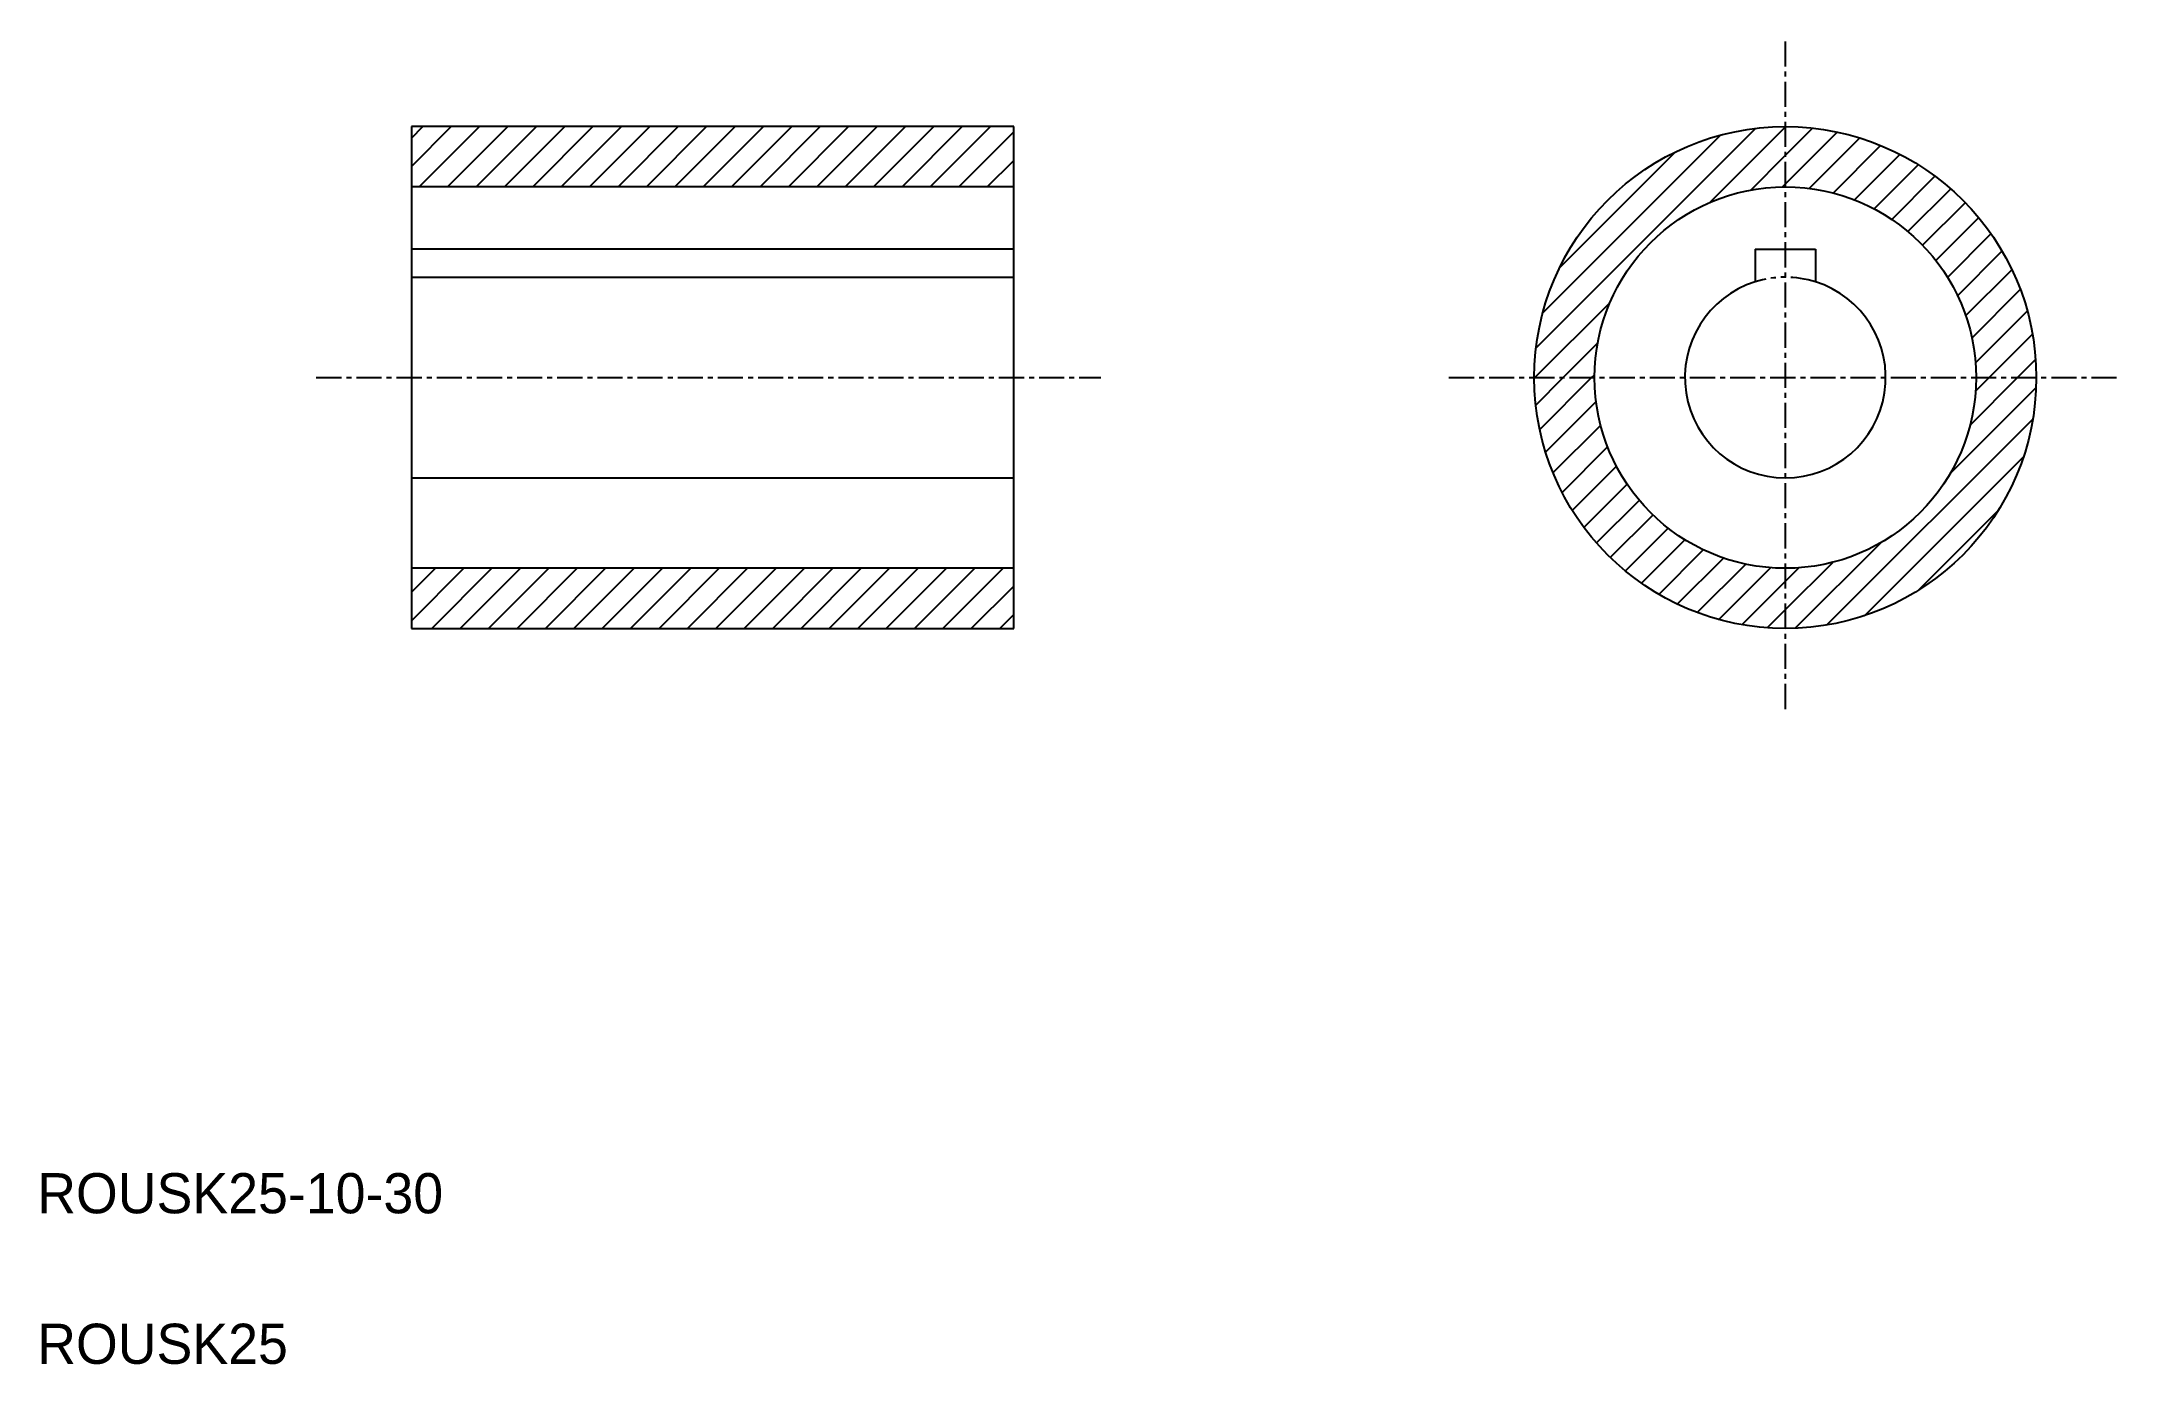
# Model space of a CAD drawing. Extents: x 5 to 109, y 5 to 71.
import ezdxf

# ---------------------------------------------------------------- set-up
doc = ezdxf.new("R2010")
doc.units = 0
doc.linetypes.add('CENTER', pattern=[2, 1.25, -0.25, 0.25, -0.25])
doc.linetypes.add('PHANTOM', pattern=[2.5, 1.25, -0.25, 0.25, -0.25, 0.25, -0.25])
doc.layers.get('0').update_dxf_attribs({"linetype": 'CONTINUOUS'})
doc.layers.add('CENTER', color=1, linetype='CENTER')

# ---------------------------------------------------------------- blocks, each defined once
blk = doc.blocks.new('*X2')
at = {"color": 0, "linetype": 'CONTINUOUS'}
for p, q in [((23.64, 64.65), (25.61, 66.63)), ((23.64, 66.06), (24.2, 66.63)), ((24.03, 63.63), (27.03, 66.63)), ((25.44, 63.63), (28.44, 66.63)), ((26.86, 63.63), (29.86, 66.63)), ((28.27, 63.63), (31.27, 66.63)), ((29.68, 63.63), (32.68, 66.63)), ((31.1, 63.63), (34.1, 66.63)), ((32.51, 63.63), (35.51, 66.63)), ((33.93, 63.63), (36.93, 66.63)), ((35.34, 63.63), (38.34, 66.63)), ((36.76, 63.63), (39.76, 66.63)), ((38.17, 63.63), (41.17, 66.63)), ((39.58, 63.63), (42.58, 66.63)), ((41, 63.63), (44, 66.63)), ((42.41, 63.63), (45.41, 66.63)), ((43.83, 63.63), (46.83, 66.63)), ((45.24, 63.63), (48.24, 66.63)), ((46.65, 63.63), (49.65, 66.63)), ((48.07, 63.63), (51.07, 66.63)), ((49.48, 63.63), (52.48, 66.63)), ((50.9, 63.63), (53.64, 66.37)), ((52.31, 63.63), (53.64, 64.95)), ((23.64, 42.02), (26.24, 44.63)), ((23.64, 43.44), (24.83, 44.63)), ((24.65, 41.63), (27.65, 44.63)), ((26.07, 41.63), (29.07, 44.63)), ((27.48, 41.63), (30.48, 44.63)), ((28.9, 41.63), (31.9, 44.63)), ((30.31, 41.63), (33.31, 44.63)), ((31.73, 41.63), (34.73, 44.63)), ((33.14, 41.63), (36.14, 44.63)), ((34.55, 41.63), (37.55, 44.63)), ((35.97, 41.63), (38.97, 44.63)), ((37.38, 41.63), (40.38, 44.63)), ((38.8, 41.63), (41.8, 44.63)), ((40.21, 41.63), (43.21, 44.63)), ((41.63, 41.63), (44.63, 44.63)), ((43.04, 41.63), (46.04, 44.63)), ((44.45, 41.63), (47.45, 44.63)), ((45.87, 41.63), (48.87, 44.63)), ((47.28, 41.63), (50.28, 44.63)), ((48.7, 41.63), (51.7, 44.63)), ((50.11, 41.63), (53.11, 44.63)), ((51.52, 41.63), (53.64, 43.74)), ((52.94, 41.63), (53.64, 42.32))]:
    blk.add_line(p, q, dxfattribs=at)
blk = doc.blocks.new('*X3')
at = {"color": 0, "linetype": 'CONTINUOUS'}
for p, q in [((79.64, 55.6), (90.58, 66.54)), ((88.31, 62.86), (92.06, 66.6)), ((92.06, 66.6), (92.08, 66.63)), ((92.06, 65.19), (93.42, 66.55)), ((92.06, 63.77), (94.64, 66.36)), ((79.98, 57.35), (88.83, 66.2)), ((80.83, 59.61), (86.57, 65.36)), ((93.25, 63.55), (95.76, 66.06)), ((94.44, 63.32), (96.8, 65.69)), ((90.34, 63.47), (92.06, 65.19)), ((95.5, 62.98), (97.77, 65.24)), ((96.48, 62.53), (98.67, 64.73)), ((91.91, 63.62), (92.06, 63.77)), ((97.36, 62.01), (99.51, 64.16)), ((98.17, 61.4), (100.3, 63.53)), ((98.9, 60.72), (101.02, 62.84)), ((99.56, 59.96), (101.69, 62.09)), ((100.14, 59.12), (102.3, 61.29)), ((100.63, 58.21), (102.85, 60.43)), ((101.04, 57.2), (103.34, 59.5)), ((101.35, 56.1), (103.76, 58.51)), ((79.58, 54.13), (83.33, 57.87)), ((101.53, 54.86), (104.11, 57.44)), ((102.21, 54.13), (104.37, 56.29)), ((81, 54.13), (82.71, 55.84)), ((103.62, 54.13), (104.52, 55.03)), ((79.56, 54.1), (79.58, 54.13)), ((79.63, 52.76), (81, 54.13)), ((79.83, 51.54), (82.41, 54.13)), ((82.41, 54.13), (82.56, 54.27)), ((101.26, 51.76), (103.62, 54.13)), ((101.53, 53.45), (102.21, 54.13)), ((80.12, 50.42), (82.63, 52.93)), ((100.28, 49.37), (104.55, 53.64)), ((94.12, 41.8), (104.38, 52.06)), ((80.49, 49.38), (82.86, 51.75)), ((80.94, 48.41), (83.2, 50.68)), ((96.01, 42.27), (103.92, 50.18)), ((81.45, 47.51), (83.65, 49.71)), ((82.02, 46.67), (84.18, 48.82)), ((82.66, 45.89), (84.78, 48.01)), ((83.34, 45.16), (85.47, 47.28)), ((84.09, 44.49), (86.22, 46.63)), ((98.68, 43.52), (102.66, 47.51)), ((84.89, 43.88), (87.06, 46.05)), ((92.55, 41.64), (96.81, 45.9)), ((85.76, 43.33), (87.97, 45.55)), ((86.68, 42.84), (88.98, 45.14)), ((87.67, 42.42), (90.09, 44.83)), ((88.74, 42.07), (91.32, 44.65)), ((92.06, 42.56), (94.42, 44.92)), ((92.06, 43.97), (92.73, 44.65)), ((89.9, 41.81), (92.06, 43.97)), ((91.16, 41.66), (92.06, 42.56))]:
    blk.add_line(p, q, dxfattribs=at)

msp = doc.modelspace()

# ---------------------------------------------------------------- linework, layer by layer
at = {"color": 7, "linetype": 'CONTINUOUS'}
for p, q in [((23.64, 66.63), (23.64, 41.63)), ((53.64, 66.63), (23.64, 66.63)), ((53.64, 41.63), (53.64, 66.63)), ((53.64, 63.63), (23.64, 63.63)), ((53.64, 60.53), (23.64, 60.53)), ((23.64, 60.38), (23.64, 60.38)), ((90.56, 60.53), (93.56, 60.53)), ((90.56, 60.53), (90.56, 58.9)), ((93.56, 60.53), (93.56, 58.9)), ((23.64, 59.13), (53.64, 59.13)), ((23.64, 49.13), (53.64, 49.13)), ((53.64, 44.63), (23.64, 44.63)), ((23.64, 41.63), (53.64, 41.63))]:
    msp.add_line(p, q, dxfattribs=at)
msp.add_line((23.64, 54.13), (23.64, 54.13))
for radius in [12.5, 9.5]:
    msp.add_circle((92.06, 54.13), radius, dxfattribs=at)
at = {"color": 3, "linetype": 'PHANTOM'}
msp.add_arc((92.06, 54.13), 5, 72.5424, 107.4576, dxfattribs=at)
at = {"color": 7, "linetype": 'CONTINUOUS'}
msp.add_arc((92.06, 54.13), 5, 107.4576, 72.5424, dxfattribs=at)
at = {"layer": 'CENTER', "color": 1, "linetype": 'CENTER'}
for p, q in [((92.06, 70.87), (92.06, 37.38)), ((18.9, 54.13), (57.97, 54.13)), ((75.31, 54.13), (108.8, 54.13))]:
    msp.add_line(p, q, dxfattribs=at)

# ---------------------------------------------------------------- block references
at = {"color": 3, "linetype": 'CONTINUOUS'}
msp.add_blockref('*X2', (0, 0), dxfattribs=at)
at = {"color": 7, "linetype": 'CONTINUOUS'}
msp.add_blockref('*X3', (0, 0), dxfattribs=at)

# ---------------------------------------------------------------- texts
for s, p in [('ROUSK25-10-30', (5, 12.5)), ('ROUSK25', (5, 5))]:
    msp.add_text(s, height=2, dxfattribs=at).set_placement(p)

doc.saveas('drawing.dxf')
